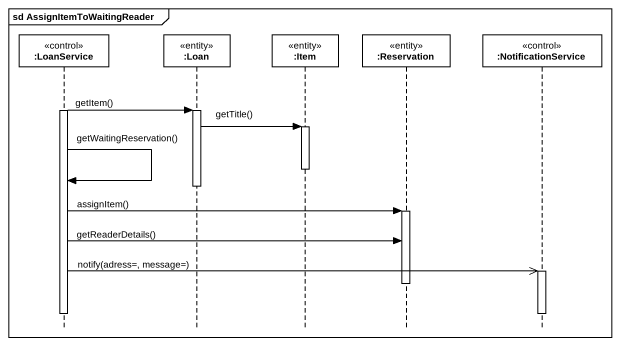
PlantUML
@startuml
mainframe sd AssignItemToWaitingReader
hide footbox
participant ":LoanService" as LoanService <<control>>
participant ":Loan" as Loan <<entity>>
participant ":Item" as Item <<entity>>
participant ":Reservation" as Reservation <<entity>>
participant ":NotificationService" as NotificationService <<control>>

activate LoanService
LoanService -> Loan : getItem()
activate Loan
Loan -> Item : getTitle()
activate Item
deactivate Item
LoanService -> LoanService : getWaitingReservation()
deactivate Loan
LoanService -> Reservation : assignItem()
activate Reservation
LoanService -> Reservation : getReaderDetails()
LoanService ->> NotificationService : notify(adress=, message=)
activate NotificationService
deactivate Reservation
deactivate LoanService
deactivate NotificationService
@enduml
